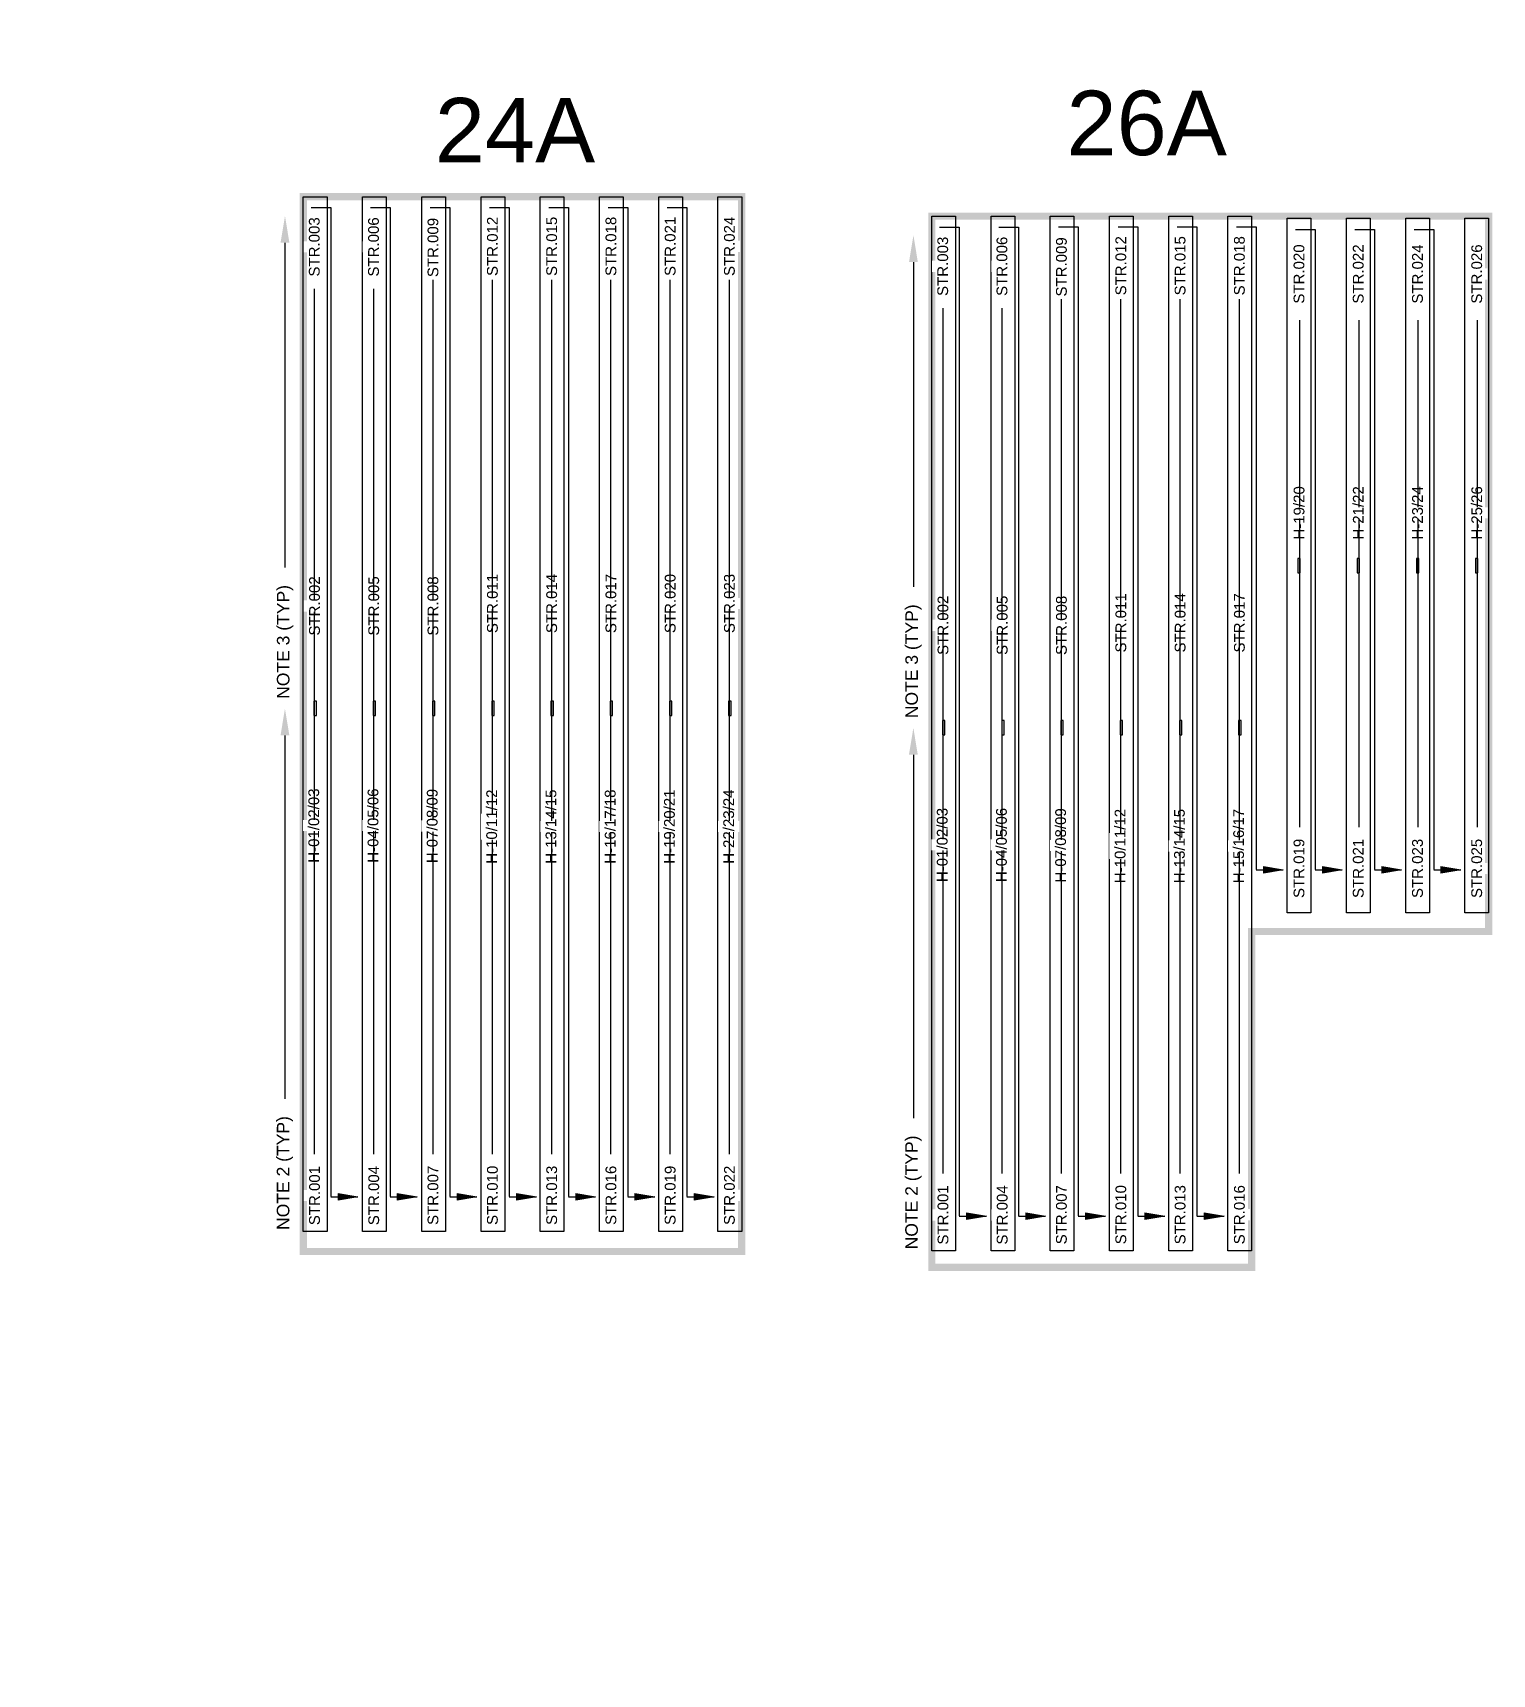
# Model space of a CAD drawing. Header units: inches. Extents: x -4 to 3761, y -12 to 63679.
# Drawn here: x 2882.8 to 3290.2, y 1378 to 1836.2 of the extents above; entities that cross this region are included whole.
import ezdxf
from ezdxf import colors
from ezdxf.entities.mleader import LeaderData, LeaderLine
from ezdxf.math import Vec2, Vec3

# ---------------------------------------------------------------- set-up
doc = ezdxf.new("R2010")
doc.units = ezdxf.units.IN
doc.header["$MEASUREMENT"] = 0
for name, color, linetype in [('E-TEXT', 7, 'Continuous'), ('G-ANNO-TEXT', 1, 'Continuous'), ('PV-LBD ARCHETYPES', 7, 'Continuous'), ('PVcase PV Modules (optimised)', 142, 'Continuous'), ('RISEN', 130, 'Continuous')]:
    doc.layers.add(name, color=color, linetype=linetype)
doc.styles.add('NEI-A', font='arial.ttf')

# ---------------------------------------------------------------- blocks, each defined once
blk = doc.blocks.new('1P87@52DEG F TR ID1 PVBlock')
at = {"color": 0}
blk.add_polyline3d([(0, 1.1355, 0), (0, -287.7025, 0), (-6.614, -287.7025, 0), (-6.614, 1.1355, 0)], close=True, dxfattribs=at)
at = {"layer": 'PVcase PV Modules (optimised)', "color": 0}
blk.add_lwpolyline([(-2.9763, -142.9205), (-3.6377, -142.9205), (-3.6377, -146.9205), (-2.9763, -146.9205)], close=True, dxfattribs=at)
blk = doc.blocks.new('1P58@52DEG F TR ID1 PVBlock')
at = {"color": 0}
blk.add_polyline3d([(0, 1.1355, 0), (0, -192.7565, 0), (-6.614, -192.7565, 0), (-6.614, 1.1355, 0)], close=True, dxfattribs=at)
at = {"layer": 'PVcase PV Modules (optimised)', "color": 0}
blk.add_lwpolyline([(-2.9763, -93.8105), (-3.6377, -93.8105), (-3.6377, -97.8105), (-2.9763, -97.8105)], close=True, dxfattribs=at)
blk = doc.blocks.new('_ClosedBlank')
at = {"color": 0, "linetype": 'ByBlock', "lineweight": -2}
for p, q in [((-1, 0.167), (0, 0)), ((-1, 0.167), (-1, -0.167)), ((0, 0), (-1, -0.167))]:
    blk.add_line(p, q, dxfattribs=at)
blk = doc.blocks.new('AR')
h = blk.add_hatch(color=256)
h.dxf.hatch_style = 1
h.paths.add_polyline_path([(0, 0.03), (0, -0.03), (0.18, 0)])
at = {"xscale": 0.1800047113158301, "yscale": 0.1800047113158301, "zscale": 0.1800047113158301}
blk.add_blockref('_ClosedBlank', (0.18, 0), dxfattribs=at)

msp = doc.modelspace()

# ---------------------------------------------------------------- linework, layer by layer
at = {"const_width": 2}
msp.add_lwpolyline([(2958.29, 1790.45), (3080.66, 1790.45), (3080.66, 1495.99), (2958.29, 1495.99)], close=True, dxfattribs=at)
at = {"const_width": 2, "elevation": 5.56}
msp.add_lwpolyline([(3223.01, 1491.58), (3133.72, 1491.58), (3133.72, 1785.04), (3289.15, 1785.04), (3289.15, 1585.35), (3223.01, 1585.35), (3223.01, 1491.58)], dxfattribs=at)
at = {"layer": 'E-TEXT'}
for p, q in [((2960.48, 1787.4), (2965.98, 1787.4)), ((2965.98, 1787.4), (2965.98, 1511.34)), ((2977.02, 1787.4), (2982.52, 1787.4)), ((2982.52, 1787.4), (2982.52, 1511.34)), ((2993.69, 1787.43), (2999.19, 1787.43)), ((3010.28, 1787.43), (3015.78, 1787.43)), ((3026.82, 1787.43), (3032.32, 1787.43)), ((3043.35, 1787.43), (3048.85, 1787.43)), ((3059.89, 1787.43), (3065.39, 1787.43)), ((3135.91, 1781.99, 5.56), (3141.41, 1781.99, 5.56)), ((3141.41, 1781.99, 5.56), (3141.41, 1505.93, 5.56)), ((3152.45, 1781.99, 5.56), (3157.95, 1781.99, 5.56)), ((3157.95, 1781.99, 5.56), (3157.95, 1505.93, 5.56)), ((3169.12, 1782.02, 5.56), (3174.62, 1782.02, 5.56)), ((3185.71, 1782.02, 5.56), (3191.21, 1782.02, 5.56)), ((3202.25, 1782.02, 5.56), (3207.75, 1782.02, 5.56)), ((3218.78, 1782.02, 5.56), (3224.28, 1782.02, 5.56)), ((3235.26, 1781.33, 16.69), (3240.76, 1781.33, 16.69)), ((3251.8, 1781.33, 16.69), (3257.29, 1781.33, 16.69)), ((3268.33, 1781.33, 16.69), (3273.83, 1781.33, 16.69)), ((2961.43, 1523.22), (2961.43, 1764.76)), ((2977.96, 1523.22), (2977.96, 1764.76)), ((2994.49, 1523.22), (2994.49, 1767.24)), ((3011.08, 1523.22), (3011.08, 1767.24)), ((3027.63, 1523.22), (3027.63, 1767.24)), ((3044.17, 1523.22), (3044.17, 1767.24)), ((3060.71, 1523.22), (3060.71, 1767.24)), ((3077.24, 1523.22), (3077.24, 1767.24)), ((3169.92, 1517.82, 5.56), (3169.92, 1761.84, 5.56)), ((3186.51, 1517.82, 5.56), (3186.51, 1761.84, 5.56)), ((3203.06, 1517.82, 5.56), (3203.06, 1761.84, 5.56)), ((3219.6, 1517.82, 5.56), (3219.6, 1761.84, 5.56)), ((3136.86, 1517.82, 5.56), (3136.86, 1759.35, 5.56)), ((3153.39, 1517.82, 5.56), (3153.39, 1759.35, 5.56)), ((3236.45, 1614.49, 16.69), (3236.45, 1756.01, 16.69)), ((3252.99, 1614.49, 16.69), (3252.99, 1756.01, 16.69)), ((3269.52, 1614.49, 16.69), (3269.52, 1756.01, 16.69)), ((3286.06, 1614.49, 16.69), (3286.06, 1756.01, 16.69)), ((2982.52, 1511.29), (2990.08, 1511.29)), ((3157.95, 1505.89, 5.56), (3165.51, 1505.89, 5.56))]:
    msp.add_line(p, q, dxfattribs=at)

# ---------------------------------------------------------------- block references
at = {"layer": 'E-TEXT', "xscale": 30.78777906583937, "yscale": 30.78777906583937, "zscale": 30.78777906583937}
for p in [(3226.3, 1602.59, 5.56), (2984.53, 1511.29), (3001.21, 1511.29), (3017.8, 1511.29), (3034.33, 1511.29), (3050.87, 1511.29), (3067.41, 1511.29), (3159.96, 1505.89, 5.56), (3176.63, 1505.89, 5.56), (3193.23, 1505.89, 5.56), (3209.76, 1505.89, 5.56)]:
    msp.add_blockref('AR', p, dxfattribs=at)
at = {"layer": 'RISEN', "rotation": 180}
for p in [(2958.29, 1502.74), (2974.83, 1502.74), (2991.37, 1502.74), (3007.9, 1502.74), (3024.44, 1502.74), (3040.97, 1502.74), (3057.51, 1502.74), (3074.04, 1502.74), (3133.72, 1497.34, 5.56), (3150.26, 1497.34, 5.56), (3166.79, 1497.34, 5.56), (3183.33, 1497.34, 5.56), (3199.87, 1497.34, 5.56), (3216.4, 1497.34, 5.56)]:
    msp.add_blockref('1P87@52DEG F TR ID1 PVBlock', p, dxfattribs=at)
at = {"layer": 'RISEN'}
for p in [(3239.54, 1783.3, 16.69), (3256.08, 1783.3, 11.13), (3272.62, 1783.3, 11.13), (3289.15, 1783.3, 11.13)]:
    msp.add_blockref('1P58@52DEG F TR ID1 PVBlock', p, dxfattribs=at)

# ---------------------------------------------------------------- texts
at = {"layer": 'PV-LBD ARCHETYPES', "char_height": 18, "width": 29.5685, "attachment_point": 5, "style": 'NEI-A'}
for s, insert in [('26A', (3193.71, 1810.92, 5.56)), ('24A', (3017.39, 1809.02))]:
    msp.add_mtext(s, dxfattribs=dict(at, insert=insert))

# ---------------------------------------------------------------- leaders
at = {"layer": 'G-ANNO-TEXT'}
ml = msp.add_multileader_mtext('Standard', dxfattribs=at)
ml.set_content('NOTE 3 (TYP)', color=256, style='NEI-A')
ml.set_leader_properties()
ml.build(insert=Vec2(0, 0))
ml.multileader.update_dxf_attribs({"dogleg_length": 0.0625, "arrow_head_size": 7.5, "scale": 60})
ctx = ml.context
ctx.base_point, ctx.scale, ctx.char_height, ctx.arrow_head_size, ctx.landing_gap_size, ctx.plane_origin, ctx.plane_x_axis, ctx.plane_y_axis = Vec3(2953.17, 1644.88), 60, 3.5, 7.5, 5.4, Vec3(3031.31, 1575.61), Vec3(0, 1), Vec3(-1, 0)
notes = []
notes.append((ctx, [(1, (1, 1, 0), (2953.17, 1690.67), (0, -1), 3.75, [(0, [(2953.17, 1785.1)], 0, [])])]))
ctx.mtext.insert, ctx.mtext.text_direction, ctx.mtext.rotation, ctx.mtext.width, ctx.mtext.flow_direction = Vec3(2950.91, 1650.28), Vec3(0, 1), 1.570796, 1027, 5
ml = msp.add_multileader_mtext('Standard', dxfattribs=at)
ml.set_content('NOTE 3 (TYP)', color=256, style='NEI-A')
ml.set_leader_properties()
ml.build(insert=Vec2(0, 0))
ml.multileader.update_dxf_attribs({"dogleg_length": 0.0625, "arrow_head_size": 7.5, "scale": 60})
ctx = ml.context
ctx.base_point, ctx.scale, ctx.char_height, ctx.arrow_head_size, ctx.landing_gap_size, ctx.plane_origin, ctx.plane_x_axis, ctx.plane_y_axis = Vec3(3128.6, 1639.48, 5.56), 60, 3.5, 7.5, 5.4, Vec3(3206.74, 1570.21, 5.56), Vec3(0, 1), Vec3(-1, 0)
notes.append((ctx, [(1, (1, 1, 0), (3128.6, 1685.26, 5.56), (0, -1), 3.75, [(0, [(3128.6, 1779.7, 5.56)], 0, [])])]))
ctx.mtext.insert, ctx.mtext.text_direction, ctx.mtext.rotation, ctx.mtext.width, ctx.mtext.flow_direction = Vec3(3126.34, 1644.88, 5.56), Vec3(0, 1), 1.570796, 1027, 5
ml = msp.add_multileader_mtext('Standard', dxfattribs=at)
ml.set_content('NOTE 3 (TYP)', color=256, style='NEI-A')
ml.set_leader_properties()
ml.build(insert=Vec2(0, 0))
ml.multileader.update_dxf_attribs({"dogleg_length": 0.0625, "arrow_head_size": 7.5, "scale": 60})
ctx = ml.context
ctx.base_point, ctx.scale, ctx.char_height, ctx.arrow_head_size, ctx.landing_gap_size, ctx.plane_origin, ctx.plane_x_axis, ctx.plane_y_axis = Vec3(2885.25, 522.48), 60, 3.5, 7.5, 5.4, Vec3(2963.38, 453.21), Vec3(0, 1), Vec3(-1, 0)
notes.append((ctx, [(1, (1, 1, 0), (2885.25, 568.27), (0, -1), 3.75, [(0, [(2885.25, 662.7)], 0, [])])]))
ctx.mtext.insert, ctx.mtext.text_direction, ctx.mtext.rotation, ctx.mtext.width, ctx.mtext.flow_direction = Vec3(2882.98, 527.88), Vec3(0, 1), 1.570796, 1027, 5
ml = msp.add_multileader_mtext('Standard', dxfattribs=at)
ml.set_content('NOTE 2 (TYP)', color=256, style='NEI-A')
ml.set_leader_properties()
ml.build(insert=Vec2(0, 0))
ml.multileader.update_dxf_attribs({"dogleg_length": 0.0625, "arrow_head_size": 7.5, "scale": 60})
ctx = ml.context
ctx.base_point, ctx.scale, ctx.char_height, ctx.arrow_head_size, ctx.landing_gap_size, ctx.plane_origin, ctx.plane_x_axis, ctx.plane_y_axis = Vec3(2953.16, 1496.62), 60, 3.5, 7.5, 5.4, Vec3(3031.29, 1427.35), Vec3(0, 1), Vec3(-1, 0)
notes.append((ctx, [(1, (1, 1, 0), (2953.16, 1542.4), (0, -1), 3.75, [(0, [(2953.16, 1647.57)], 0, [])])]))
ctx.mtext.insert, ctx.mtext.text_direction, ctx.mtext.rotation, ctx.mtext.width, ctx.mtext.flow_direction = Vec3(2950.89, 1502.02), Vec3(0, 1), 1.570796, 55.295, 5
ml = msp.add_multileader_mtext('Standard', dxfattribs=at)
ml.set_content('NOTE 2 (TYP)', color=256, style='NEI-A')
ml.set_leader_properties()
ml.build(insert=Vec2(0, 0))
ml.multileader.update_dxf_attribs({"dogleg_length": 0.0625, "arrow_head_size": 7.5, "scale": 60})
ctx = ml.context
ctx.base_point, ctx.scale, ctx.char_height, ctx.arrow_head_size, ctx.landing_gap_size, ctx.plane_origin, ctx.plane_x_axis, ctx.plane_y_axis = Vec3(3128.58, 1491.21, 5.56), 60, 3.5, 7.5, 5.4, Vec3(3206.72, 1421.94, 5.56), Vec3(0, 1), Vec3(-1, 0)
notes.append((ctx, [(1, (1, 1, 0), (3128.58, 1537, 5.56), (0, -1), 3.75, [(0, [(3128.58, 1642.17, 5.56)], 0, [])])]))
ctx.mtext.insert, ctx.mtext.text_direction, ctx.mtext.rotation, ctx.mtext.width, ctx.mtext.flow_direction = Vec3(3126.32, 1496.61, 5.56), Vec3(0, 1), 1.570796, 55.295, 5
ml = msp.add_multileader_mtext('Standard', dxfattribs=at)
ml.set_content('NOTE 2 (TYP)', color=256, style='NEI-A')
ml.set_leader_properties()
ml.build(insert=Vec2(0, 0))
ml.multileader.update_dxf_attribs({"dogleg_length": 0.0625, "arrow_head_size": 7.5, "scale": 60})
ctx = ml.context
ctx.base_point, ctx.scale, ctx.char_height, ctx.arrow_head_size, ctx.landing_gap_size, ctx.plane_origin, ctx.plane_x_axis, ctx.plane_y_axis = Vec3(2885.23, 374.22), 60, 3.5, 7.5, 5.4, Vec3(2963.37, 304.95), Vec3(0, 1), Vec3(-1, 0)
notes.append((ctx, [(1, (1, 1, 0), (2885.23, 420.01), (0, -1), 3.75, [(0, [(2885.23, 525.17)], 0, [])])]))
ctx.mtext.insert, ctx.mtext.text_direction, ctx.mtext.rotation, ctx.mtext.width, ctx.mtext.flow_direction = Vec3(2882.97, 379.62), Vec3(0, 1), 1.570796, 55.295, 5
for ctx, leaders in notes:
    for number, flags, end, landing, length, lines in leaders:
        leader = LeaderData()
        leader.index, (leader.has_last_leader_line, leader.has_dogleg_vector, leader.attachment_direction) = number, flags
        leader.last_leader_point, leader.dogleg_vector, leader.dogleg_length = Vec3(end), Vec3(landing), length
        for number, points, colour, breaks in lines:
            line = LeaderLine()
            line.index, line.vertices, line.color, line.breaks = number, Vec3.list(points), colors.encode_raw_color(colour), breaks
            leader.lines.append(line)
        ctx.leaders.append(leader)

# ---------------------------------------------------------------- next in the draw order: texts
at = {"layer": 'G-ANNO-TEXT', "char_height": 3, "attachment_point": 5, "rotation": 90, "style": 'NEI-A', "bg_fill": 3, "box_fill_scale": 1.5, "bg_fill_color": 256, "bg_fill_transparency": 0}
for s, width, heights, insert in [('STR.003', 0.0823, [0], (2961.36, 1776.43)), ('STR.006', 0.0823, [0], (2977.9, 1776.43)), ('STR.009', 0.0963, [0], (2994.49, 1776.27)), ('STR.012', 0.0963, [0], (3011.08, 1776.59)), ('STR.015', 5.5386, [3.1], (3027.63, 1776.59)), ('STR.018', 0.0963, [0], (3044.17, 1776.59)), ('STR.021', 0.0963, [0], (3060.71, 1776.59)), ('STR.024', 0.0963, [0], (3077.24, 1776.59)), ('STR.003', 0.0823, [0], (3136.79, 1771.02, 5.56)), ('STR.006', 0.0823, [0], (3153.32, 1771.02, 5.56)), ('STR.009', 0.0963, [0], (3169.92, 1770.86, 5.56)), ('STR.012', 0.0963, [0], (3186.51, 1771.18, 5.56)), ('STR.015', 5.5386, [3.1], (3203.06, 1771.18, 5.56)), ('STR.018', 0.0963, [0], (3219.6, 1771.18, 5.56)), ('STR.020', 0.0963, [0], (3236.24, 1768.87, 16.69)), ('STR.022', 0.0963, [0], (3252.78, 1768.87, 16.69)), ('STR.024', 0.0963, [0], (3269.32, 1768.87, 16.69)), ('STR.026', 0.0963, [0], (3285.85, 1768.87, 16.69)), ('STR.002', 0.0963, [0], (2961.43, 1676.21)), ('STR.005', 0.0963, [0], (2977.96, 1676.21)), ('STR.008', 0.0963, [0], (2994.49, 1676.2)), ('STR.011', 0.0963, [0], (3011.08, 1676.9)), ('STR.014', 0.0963, [0], (3027.63, 1676.9)), ('STR.017', 0.0963, [0], (3044.17, 1676.9)), ('STR.020', 0.0963, [0], (3060.71, 1676.9)), ('STR.023', 0.0963, [0], (3077.24, 1676.9)), ('STR.002', 0.0963, [0], (3136.86, 1670.81, 5.56)), ('STR.005', 0.0963, [0], (3153.39, 1670.81, 5.56)), ('STR.008', 0.0963, [0], (3169.92, 1670.79, 5.56)), ('STR.011', 0.0963, [0], (3186.51, 1671.49, 5.56)), ('STR.014', 0.0963, [0], (3203.06, 1671.49, 5.56)), ('STR.017', 0.0963, [0], (3219.6, 1671.49, 5.56)), ('STR.021', 0.0963, [0], (3252.78, 1602.95, 16.69)), ('STR.023', 0.0963, [0], (3269.32, 1602.95, 16.69)), ('STR.025', 0.0963, [0], (3285.85, 1602.95, 16.69)), ('STR.004', 0.0963, [0], (2977.96, 1511.62)), ('STR.007', 0.0963, [0], (2994.49, 1511.69)), ('STR.004', 0.0963, [0], (3153.39, 1506.21, 5.56)), ('STR.007', 0.0963, [0], (3169.92, 1506.28, 5.56))]:
    msp.add_mtext_dynamic_manual_height_columns(s, width=width, gutter_width=0.561, heights=heights, dxfattribs=dict(at, insert=insert))
for s, insert, width in [('H-19/20', (3236.26, 1702.19, 16.69), 0.0823), ('H-21/22', (3252.8, 1702.19, 16.69), 0.0823), ('H-23/24', (3269.33, 1702.19, 16.69), 0.0823), ('H-25/26', (3285.87, 1702.19, 16.69), 0.0823), ('H-01/02/03', (2961.22, 1614.9), 0.0823), ('H-04/05/06', (2977.76, 1614.9), 0.0823), ('H-07/08/09', (2994.28, 1614.79), 0.0823), ('H-10/11/12', (3010.88, 1614.61), 4.2409), ('H-13/14/15', (3027.43, 1614.61), 0.0823), ('H-16/17/18', (3043.96, 1614.61), 0.0823), ('H-19/20/21', (3060.5, 1614.61), 0.0823), ('H-22/23/24', (3077.04, 1614.61), 0.0823), ('H-01/02/03', (3136.65, 1609.49, 5.56), 0.0823), ('H-04/05/06', (3153.18, 1609.49, 5.56), 0.0823), ('H-07/08/09', (3169.71, 1609.38, 5.56), 0.0823), ('H-10/11/12', (3186.3, 1609.2, 5.56), 4.2409), ('H-13/14/15', (3202.86, 1609.2, 5.56), 0.0823), ('H-15/16/17', (3219.39, 1609.2, 5.56), 0.0823)]:
    msp.add_mtext(s, dxfattribs=dict(at, insert=insert, width=width))

# ---------------------------------------------------------------- next in the draw order: linework, layer by layer
at = {"layer": 'E-TEXT'}
for p, q in [((2999.19, 1787.43), (2999.19, 1511.34)), ((3174.62, 1782.02, 5.56), (3174.62, 1505.93, 5.56)), ((3224.28, 1782.02, 5.56), (3224.28, 1602.63, 5.56)), ((3257.29, 1781.33, 16.69), (3257.29, 1602.6, 16.69)), ((3273.83, 1781.33, 16.69), (3273.83, 1602.6, 16.69)), ((3224.28, 1602.59, 5.56), (3231.84, 1602.59, 5.56)), ((3257.29, 1602.56, 16.69), (3264.85, 1602.56, 16.69)), ((3273.83, 1602.56, 16.69), (3281.39, 1602.56, 16.69)), ((2965.98, 1511.29), (2973.54, 1511.29)), ((2999.19, 1511.29), (3006.75, 1511.29)), ((3141.41, 1505.89, 5.56), (3148.97, 1505.89, 5.56)), ((3174.62, 1505.89, 5.56), (3182.18, 1505.89, 5.56))]:
    msp.add_line(p, q, dxfattribs=at)

# ---------------------------------------------------------------- next in the draw order: block references
at = {"layer": 'E-TEXT', "xscale": 30.78777906583937, "yscale": 30.78777906583937, "zscale": 30.78777906583937}
for p in [(3242.77, 1602.56, 16.69), (3259.31, 1602.56, 16.69), (3275.85, 1602.56, 16.69), (2968, 1511.29), (3143.43, 1505.89, 5.56)]:
    msp.add_blockref('AR', p, dxfattribs=at)

# ---------------------------------------------------------------- next in the draw order: leaders
at = {"layer": 'G-ANNO-TEXT'}
ml = msp.add_multileader_mtext('Standard', dxfattribs=at)
ml.set_content('NOTE 3 (TYP)', color=256, style='NEI-A')
ml.set_leader_properties()
ml.build(insert=Vec2(0, 0))
ml.multileader.update_dxf_attribs({"dogleg_length": 0.0625, "arrow_head_size": 7.5, "scale": 60})
ctx = ml.context
ctx.base_point, ctx.scale, ctx.char_height, ctx.arrow_head_size, ctx.landing_gap_size, ctx.plane_origin, ctx.plane_x_axis, ctx.plane_y_axis = Vec3(2975.57, 148.26), 60, 3.5, 7.5, 5.4, Vec3(3053.7, 78.99), Vec3(0, 1), Vec3(-1, 0)
notes = []
notes.append((ctx, [(1, (1, 1, 0), (2975.57, 194.05), (0, -1), 3.75, [(0, [(2975.57, 288.49)], 0, [])])]))
ctx.mtext.insert, ctx.mtext.text_direction, ctx.mtext.rotation, ctx.mtext.width, ctx.mtext.flow_direction = Vec3(2973.3, 153.66), Vec3(0, 1), 1.570796, 1027, 5
ml = msp.add_multileader_mtext('Standard', dxfattribs=at)
ml.set_content('NOTE 2 (TYP)', color=256, style='NEI-A')
ml.set_leader_properties()
ml.build(insert=Vec2(0, 0))
ml.multileader.update_dxf_attribs({"dogleg_length": 0.0625, "arrow_head_size": 7.5, "scale": 60})
ctx = ml.context
ctx.base_point, ctx.scale, ctx.char_height, ctx.arrow_head_size, ctx.landing_gap_size, ctx.plane_origin, ctx.plane_x_axis, ctx.plane_y_axis = Vec3(3157.24, 3.7, 5.56), 60, 3.5, 7.5, 5.4, Vec3(3235.37, -65.57, 5.56), Vec3(0, 1), Vec3(-1, 0)
notes.append((ctx, [(1, (1, 1, 0), (3157.24, 49.48, 5.56), (0, -1), 3.75, [(0, [(3157.24, 201.55, 5.56)], 0, [])])]))
ctx.mtext.insert, ctx.mtext.text_direction, ctx.mtext.rotation, ctx.mtext.width, ctx.mtext.flow_direction = Vec3(3154.97, 9.1, 5.56), Vec3(0, 1), 1.570796, 55.295, 5
ml = msp.add_multileader_mtext('Standard', dxfattribs=at)
ml.set_content('NOTE 2 (TYP)', color=256, style='NEI-A')
ml.set_leader_properties()
ml.build(insert=Vec2(0, 0))
ml.multileader.update_dxf_attribs({"dogleg_length": 0.0625, "arrow_head_size": 7.5, "scale": 60})
ctx = ml.context
ctx.base_point, ctx.scale, ctx.char_height, ctx.arrow_head_size, ctx.landing_gap_size, ctx.plane_origin, ctx.plane_x_axis, ctx.plane_y_axis = Vec3(2975.55, 0), 60, 3.5, 7.5, 5.4, Vec3(3053.69, -69.27), Vec3(0, 1), Vec3(-1, 0)
notes.append((ctx, [(1, (1, 1, 0), (2975.55, 45.79), (0, -1), 3.75, [(0, [(2975.55, 150.96)], 0, [])])]))
ctx.mtext.insert, ctx.mtext.text_direction, ctx.mtext.rotation, ctx.mtext.width, ctx.mtext.flow_direction = Vec3(2973.29, 5.4), Vec3(0, 1), 1.570796, 55.295, 5
for ctx, leaders in notes:
    for number, flags, end, landing, length, lines in leaders:
        leader = LeaderData()
        leader.index, (leader.has_last_leader_line, leader.has_dogleg_vector, leader.attachment_direction) = number, flags
        leader.last_leader_point, leader.dogleg_vector, leader.dogleg_length = Vec3(end), Vec3(landing), length
        for number, points, colour, breaks in lines:
            line = LeaderLine()
            line.index, line.vertices, line.color, line.breaks = number, Vec3.list(points), colors.encode_raw_color(colour), breaks
            leader.lines.append(line)
        ctx.leaders.append(leader)

# ---------------------------------------------------------------- next in the draw order: texts
at = {"layer": 'G-ANNO-TEXT', "char_height": 3, "attachment_point": 5, "rotation": 90, "style": 'NEI-A', "bg_fill": 3, "box_fill_scale": 1.5, "bg_fill_color": 256, "bg_fill_transparency": 0}
for s, insert in [('STR.019', (3236.24, 1602.95, 16.69)), ('STR.001', (2961.43, 1511.62)), ('STR.010', (3011.08, 1511.69)), ('STR.001', (3136.86, 1506.21, 5.56)), ('STR.010', (3186.51, 1506.28, 5.56))]:
    msp.add_mtext_dynamic_manual_height_columns(s, width=0.0963, gutter_width=0.561, heights=[0], dxfattribs=dict(at, insert=insert))

# ---------------------------------------------------------------- next in the draw order: linework, layer by layer
at = {"layer": 'E-TEXT'}
for p, q in [((3015.78, 1787.43), (3015.78, 1511.34)), ((3191.21, 1782.02, 5.56), (3191.21, 1505.93, 5.56)), ((3240.76, 1781.33, 16.69), (3240.76, 1602.6, 16.69)), ((3240.76, 1602.56, 16.69), (3248.32, 1602.56, 16.69)), ((3015.78, 1511.29), (3023.34, 1511.29)), ((3191.21, 1505.89, 5.56), (3198.77, 1505.89, 5.56))]:
    msp.add_line(p, q, dxfattribs=at)

# ---------------------------------------------------------------- next in the draw order: texts
at = {"layer": 'G-ANNO-TEXT', "char_height": 3, "attachment_point": 5, "rotation": 90, "style": 'NEI-A', "bg_fill": 3, "box_fill_scale": 1.5, "bg_fill_color": 256, "bg_fill_transparency": 0}
for insert in [(3027.63, 1511.69), (3203.06, 1506.28, 5.56)]:
    msp.add_mtext_dynamic_manual_height_columns('STR.013', width=0.0963, gutter_width=0.561, heights=[0], dxfattribs=dict(at, insert=insert))

# ---------------------------------------------------------------- next in the draw order: linework, layer by layer
at = {"layer": 'E-TEXT'}
for p, q in [((3032.32, 1787.43), (3032.32, 1511.34)), ((3207.75, 1782.02, 5.56), (3207.75, 1505.93, 5.56)), ((3032.32, 1511.29), (3039.88, 1511.29)), ((3207.75, 1505.89, 5.56), (3215.3, 1505.89, 5.56))]:
    msp.add_line(p, q, dxfattribs=at)

# ---------------------------------------------------------------- next in the draw order: texts
at = {"layer": 'G-ANNO-TEXT', "char_height": 3, "attachment_point": 5, "rotation": 90, "style": 'NEI-A', "bg_fill": 3, "box_fill_scale": 1.5, "bg_fill_color": 256, "bg_fill_transparency": 0}
for insert in [(3044.17, 1511.69), (3219.6, 1506.28, 5.56)]:
    msp.add_mtext_dynamic_manual_height_columns('STR.016', width=0.0963, gutter_width=0.561, heights=[0], dxfattribs=dict(at, insert=insert))

# ---------------------------------------------------------------- next in the draw order: linework, layer by layer
at = {"layer": 'E-TEXT'}
for p, q in [((3048.85, 1787.43), (3048.85, 1511.34)), ((3048.85, 1511.29), (3056.41, 1511.29))]:
    msp.add_line(p, q, dxfattribs=at)

# ---------------------------------------------------------------- next in the draw order: leaders
at = {"layer": 'G-ANNO-TEXT'}
ml = msp.add_multileader_mtext('Standard', dxfattribs=at)
ml.set_content('NOTE 3 (TYP)', color=256, style='NEI-A')
ml.set_leader_properties()
ml.build(insert=Vec2(0, 0))
ml.multileader.update_dxf_attribs({"dogleg_length": 0.0625, "arrow_head_size": 7.5, "scale": 60})
ctx = ml.context
ctx.base_point, ctx.scale, ctx.char_height, ctx.arrow_head_size, ctx.landing_gap_size, ctx.plane_origin, ctx.plane_x_axis, ctx.plane_y_axis = Vec3(3041.26, 522.45), 60, 3.5, 7.5, 5.4, Vec3(3119.39, 453.18), Vec3(0, 1), Vec3(-1, 0)
notes = []
notes.append((ctx, [(1, (1, 1, 0), (3041.26, 568.24), (0, -1), 3.75, [(0, [(3041.26, 662.67)], 0, [])])]))
ctx.mtext.insert, ctx.mtext.text_direction, ctx.mtext.rotation, ctx.mtext.width, ctx.mtext.flow_direction = Vec3(3038.99, 527.85), Vec3(0, 1), 1.570796, 1027, 5
ml = msp.add_multileader_mtext('Standard', dxfattribs=at)
ml.set_content('NOTE 2 (TYP)', color=256, style='NEI-A')
ml.set_leader_properties()
ml.build(insert=Vec2(0, 0))
ml.multileader.update_dxf_attribs({"dogleg_length": 0.0625, "arrow_head_size": 7.5, "scale": 60})
ctx = ml.context
ctx.base_point, ctx.scale, ctx.char_height, ctx.arrow_head_size, ctx.landing_gap_size, ctx.plane_origin, ctx.plane_x_axis, ctx.plane_y_axis = Vec3(3226.38, 379.25, 5.56), 60, 3.5, 7.5, 5.4, Vec3(3304.52, 309.98, 5.56), Vec3(0, 1), Vec3(-1, 0)
notes.append((ctx, [(1, (1, 1, 0), (3226.38, 425.04, 5.56), (0, -1), 3.75, [(0, [(3226.38, 577.1, 5.56)], 0, [])])]))
ctx.mtext.insert, ctx.mtext.text_direction, ctx.mtext.rotation, ctx.mtext.width, ctx.mtext.flow_direction = Vec3(3224.12, 384.65, 5.56), Vec3(0, 1), 1.570796, 55.295, 5
ml = msp.add_multileader_mtext('Standard', dxfattribs=at)
ml.set_content('NOTE 2 (TYP)', color=256, style='NEI-A')
ml.set_leader_properties()
ml.build(insert=Vec2(0, 0))
ml.multileader.update_dxf_attribs({"dogleg_length": 0.0625, "arrow_head_size": 7.5, "scale": 60})
ctx = ml.context
ctx.base_point, ctx.scale, ctx.char_height, ctx.arrow_head_size, ctx.landing_gap_size, ctx.plane_origin, ctx.plane_x_axis, ctx.plane_y_axis = Vec3(3041.24, 374.19), 60, 3.5, 7.5, 5.4, Vec3(3119.38, 304.92), Vec3(0, 1), Vec3(-1, 0)
notes.append((ctx, [(1, (1, 1, 0), (3041.24, 419.97), (0, -1), 3.75, [(0, [(3041.24, 525.14)], 0, [])])]))
ctx.mtext.insert, ctx.mtext.text_direction, ctx.mtext.rotation, ctx.mtext.width, ctx.mtext.flow_direction = Vec3(3038.98, 379.59), Vec3(0, 1), 1.570796, 55.295, 5
for ctx, leaders in notes:
    for number, flags, end, landing, length, lines in leaders:
        leader = LeaderData()
        leader.index, (leader.has_last_leader_line, leader.has_dogleg_vector, leader.attachment_direction) = number, flags
        leader.last_leader_point, leader.dogleg_vector, leader.dogleg_length = Vec3(end), Vec3(landing), length
        for number, points, colour, breaks in lines:
            line = LeaderLine()
            line.index, line.vertices, line.color, line.breaks = number, Vec3.list(points), colors.encode_raw_color(colour), breaks
            leader.lines.append(line)
        ctx.leaders.append(leader)

# ---------------------------------------------------------------- next in the draw order: texts
at = {"layer": 'G-ANNO-TEXT', "insert": (3060.71, 1511.69), "char_height": 3, "attachment_point": 5, "rotation": 90, "style": 'NEI-A', "bg_fill": 3, "box_fill_scale": 1.5, "bg_fill_color": 256, "bg_fill_transparency": 0}
msp.add_mtext_dynamic_manual_height_columns('STR.019', width=0.0963, gutter_width=0.561, heights=[0], dxfattribs=at)

# ---------------------------------------------------------------- next in the draw order: linework, layer by layer
at = {"layer": 'E-TEXT'}
for p, q in [((3065.39, 1787.43), (3065.39, 1511.34)), ((3065.39, 1511.29), (3072.95, 1511.29))]:
    msp.add_line(p, q, dxfattribs=at)

# ---------------------------------------------------------------- next in the draw order: texts
at = {"layer": 'G-ANNO-TEXT', "insert": (3077.24, 1511.69), "char_height": 3, "attachment_point": 5, "rotation": 90, "style": 'NEI-A', "bg_fill": 3, "box_fill_scale": 1.5, "bg_fill_color": 256, "bg_fill_transparency": 0}
msp.add_mtext_dynamic_manual_height_columns('STR.022', width=0.0963, gutter_width=0.561, heights=[0], dxfattribs=at)

doc.saveas('drawing.dxf')
